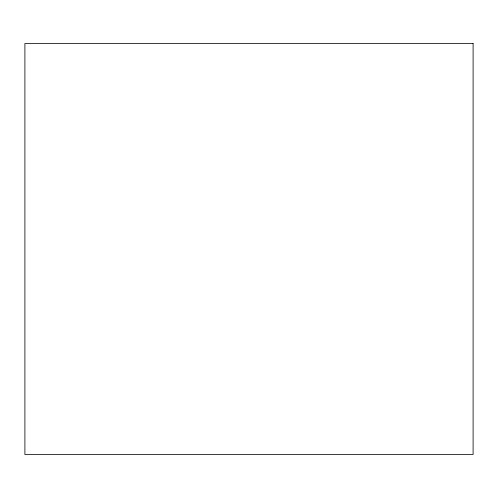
<?xml version="1.0" encoding="UTF-8"?>
<svg xmlns="http://www.w3.org/2000/svg" width="498" height="498" viewBox="0 0 498 498"><rect width="100%" height="100%" fill="white"/><g stroke="black" fill="none" stroke-linecap="round" stroke-linejoin="round"><path stroke-width="0.75" d="M473.1 43.513L24.9 43.513L24.9 454.487L473.1 454.487L473.1 43.513"/></g></svg>
